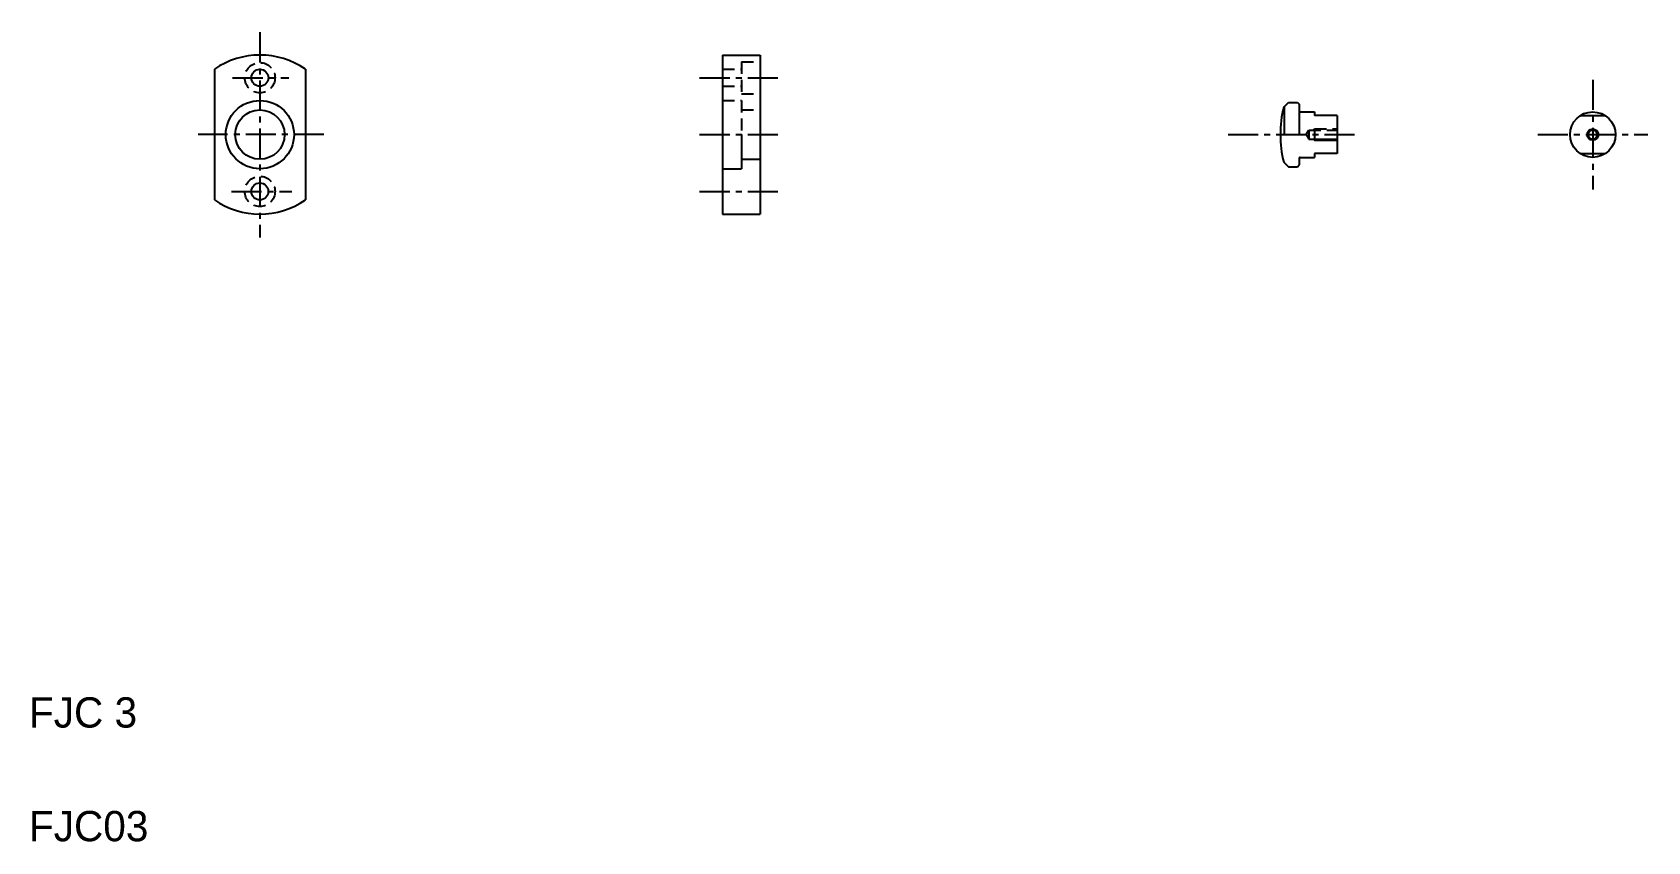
# Model space of a CAD drawing. Extents: x 21 to 447, y 20 to 234.
import ezdxf

# ---------------------------------------------------------------- set-up
doc = ezdxf.new("R2010")
doc.units = 0
doc.header["$LTSCALE"] = 0.25
doc.linetypes.add('CENTER', pattern=[50.8, 31.75, -6.35, 6.35, -6.35])
doc.linetypes.add('DASHED', pattern=[19.05, 12.7, -6.35])
doc.layers.get('0').update_dxf_attribs({"linetype": 'CONTINUOUS'})
doc.layers.add('CENTER', color=1, linetype='CENTER')

msp = doc.modelspace()

# ---------------------------------------------------------------- linework, layer by layer
for p, q in [((202.984823, 227.5), (202.984823, 185.5)), ((202.984823, 227.5), (212.984825, 227.5)), ((212.984825, 227.5), (212.984825, 185.5)), ((68.939067, 223.733689), (68.939067, 189.266315)), ((92.939067, 223.733691), (92.939067, 189.266313)), ((202.984823, 217), (202.984823, 217.0001)), ((351.106715, 213.773727), (352.332988, 215)), ((351.332988, 206.5), (351.332988, 214)), ((352.332988, 215), (354.720591, 215)), ((354.720591, 215), (355.220591, 214.5)), ((355.220591, 214.5), (355.220591, 206.5)), ((355.420309, 212.5), (359.220591, 212.5)), ((359.220591, 212.5), (359.220591, 211.5)), ((365.220592, 211.5), (359.220591, 211.5)), ((365.220592, 211.5), (365.220592, 201.5)), ((429.340933, 211.5), (435.974182, 211.5)), ((202.984823, 206.5), (202.984923, 206.5)), ((207.984825, 206.5), (207.984825, 197.5)), ((357.027771, 206.5), (357.720591, 205.3)), ((357.720591, 206.5), (357.720591, 205.3)), ((357.720591, 205.3), (365.220592, 205.3)), ((359.220591, 206.5), (359.220591, 205)), ((432.657557, 206.5), (432.657559, 206.5)), ((432.657557, 206.5), (432.657557, 206.5)), ((355.42031, 200.5), (359.220591, 200.5)), ((365.220592, 201.5), (359.220591, 201.5)), ((359.220591, 201.5), (359.220591, 200.5)), ((365.220592, 204.5), (365.220592, 204.5)), ((429.340933, 201.5), (435.974182, 201.5)), ((202.984823, 197.5), (207.984825, 197.5)), ((207.984825, 200), (212.984825, 200)), ((351.106715, 199.226273), (352.332988, 198)), ((352.332988, 198), (354.720591, 198)), ((354.720591, 198), (355.220591, 198.5)), ((355.220591, 200.299998), (355.220591, 198.5)), ((202.984823, 185.5), (212.984825, 185.5))]:
    msp.add_line(p, q)
at = {"color": 3, "linetype": 'DASHED'}
for p, q in [((202.984823, 223.75), (207.984825, 223.75)), ((207.984825, 225.75), (207.984825, 217.25)), ((207.984825, 225.75), (212.984825, 225.75)), ((202.984823, 219.25), (207.984825, 219.25)), ((202.984823, 215.5), (207.984825, 215.5)), ((207.984825, 217.25), (212.984825, 217.25)), ((207.984825, 215.5), (207.984825, 205)), ((207.984825, 213), (212.984825, 213)), ((357.027771, 206.5), (357.720591, 207.7)), ((357.720591, 207.7), (365.220592, 207.7)), ((357.720591, 207.7), (357.720591, 206.5)), ((358.920591, 207.7), (359.220593, 208.000002)), ((359.220591, 208), (365.220592, 208)), ((359.220591, 208), (359.220591, 206.5))]:
    msp.add_line(p, q, dxfattribs=at)
at = {"color": 1, "linetype": 'CENTER'}
for p, q in [((73.740023, 221.500002), (88.563441, 221.500002)), ((73.403126, 191.500002), (89.405681, 191.500002))]:
    msp.add_line(p, q, dxfattribs=at)
at = {"color": 3}
for p, q in [((358.920593, 205.3), (359.220593, 205)), ((359.220591, 205), (365.220592, 205))]:
    msp.add_line(p, q, dxfattribs=at)
at = {"color": 3, "linetype": 'DASHED'}
for centre in [(80.939067, 221.500002), (80.939068, 191.500002)]:
    msp.add_circle(centre, 4, dxfattribs=at)
for centre, radius in [((80.939067, 221.500002), 2.25), ((80.93907, 206.500004), 9), ((80.93907, 206.500003), 6.5), ((432.657557, 206.5), 6), ((432.657557, 206.5), 1.2), ((80.939068, 191.500002), 2.25)]:
    msp.add_circle(centre, radius)
at = {"color": 3}
msp.add_circle((432.657559, 206.5), 1.5, dxfattribs=at)
for centre, radius, start, end in [((80.939069, 206.500002), 21, 55.150102, 124.849911), ((380.516764, 206.5), 30.296173, 166.108305, 193.891695), ((355.420592, 212.7), 0.2, 179.99999, 270), ((355.420593, 200.299998), 0.200002, 90.000206, 180), ((80.939069, 206.500002), 21, 235.150091, 304.8499)]:
    msp.add_arc(centre, radius, start, end)
at = {"layer": 'CENTER', "color": 1, "linetype": 'CENTER'}
for p, q in [((80.939067, 233.500003), (80.939068, 179.311172)), ((196.984823, 221.5), (218.984825, 221.5)), ((432.657559, 221), (432.657559, 192)), ((97.828076, 206.5), (64.643835, 206.500001)), ((196.984823, 206.5), (218.984825, 206.5)), ((336.458363, 206.5), (369.853191, 206.5)), ((418.157555, 206.5), (447.157559, 206.5)), ((196.984823, 191.5), (218.984825, 191.5))]:
    msp.add_line(p, q, dxfattribs=at)

# ---------------------------------------------------------------- texts
for s, p in [('FJC 3', (20, 50)), ('FJC03', (20, 20))]:
    msp.add_text(s, height=8).set_placement(p)

doc.saveas('drawing.dxf')
